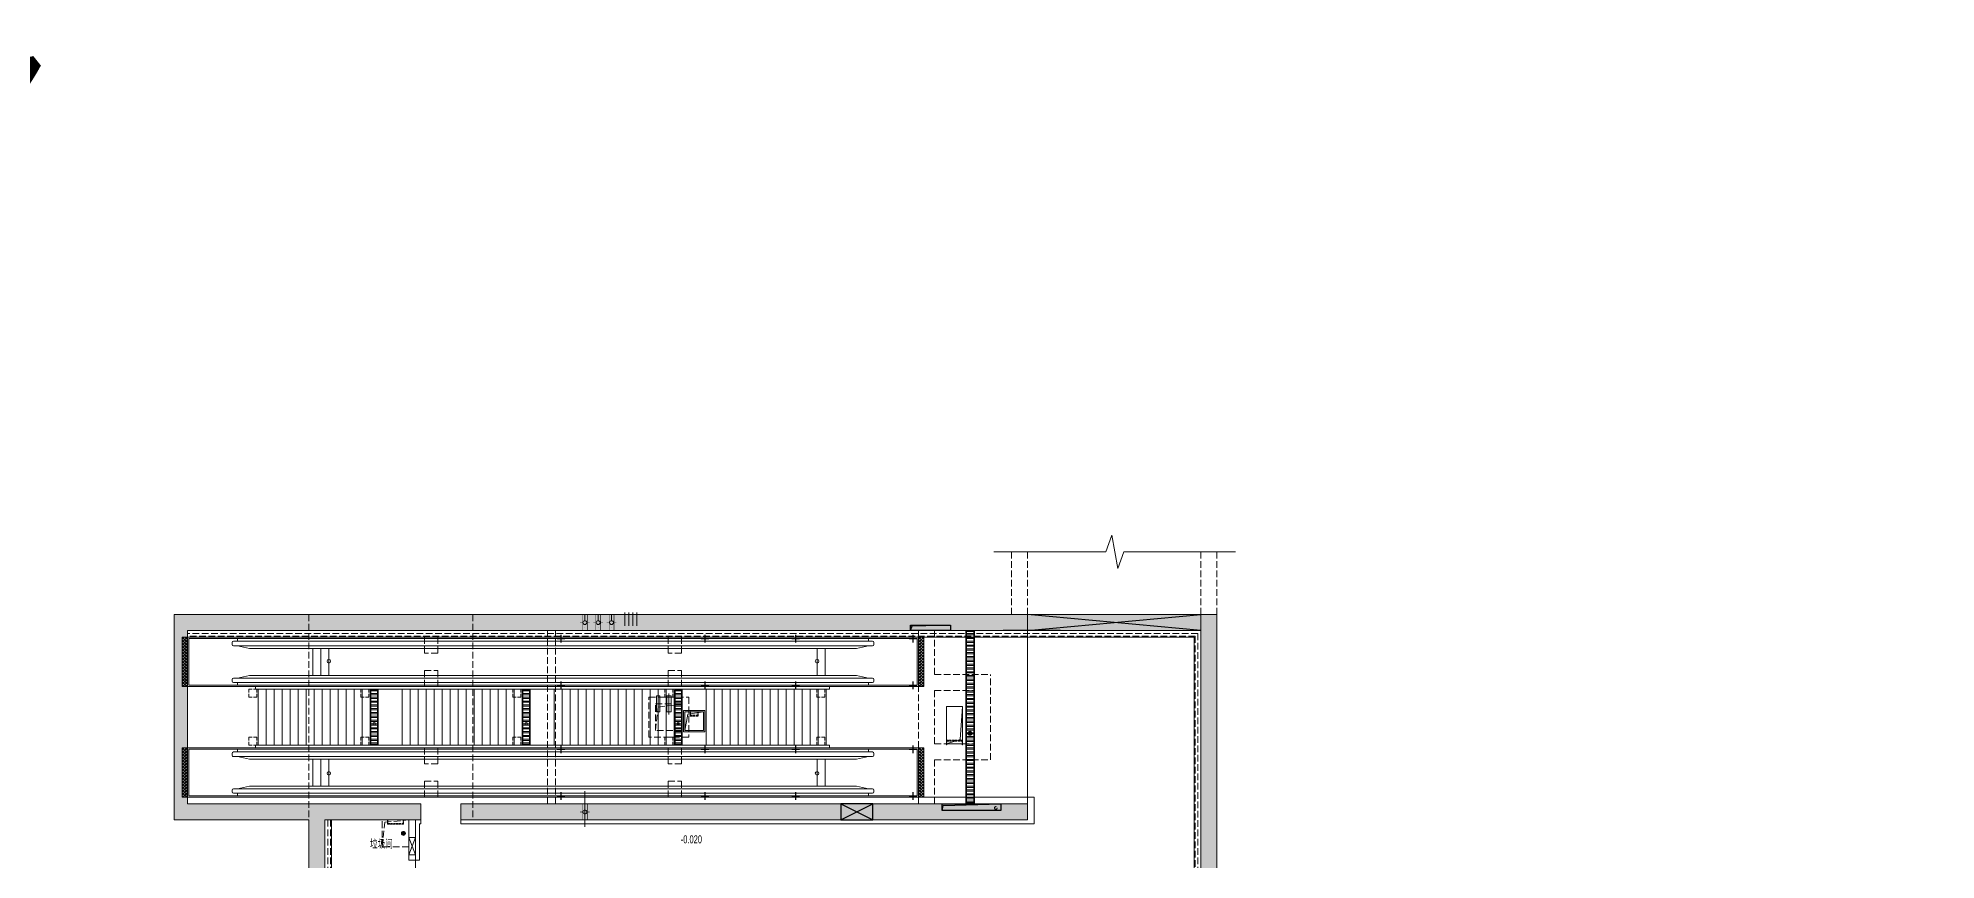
# Model space of a CAD drawing. Extents: x 4 to 13611208, y -605838 to 574722.
# Drawn here: x 13289792 to 13360960, y 215510 to 246317 of the extents above; entities that cross this region are included whole.
import ezdxf

# ---------------------------------------------------------------- set-up
doc = ezdxf.new("R2010")
doc.units = 0
doc.header["$LTSCALE"] = 1000
doc.header["$MEASUREMENT"] = 0
for name, pattern in [('123$0$HIDDEN', [0.375, 0.25, -0.125]), ('DASH', [0.35, 0.25, -0.1]), ('DIVIDE', [1.25, 0.5, -0.25, 0, -0.25, 0, -0.25]), ('DOTE', [2.42, 2, -0.2, 0.02, -0.2])]:
    doc.linetypes.add(name, pattern=pattern)
doc.layers.add('0标记', color=1, linetype='Continuous', plot=False)
for name, color, linetype, lineweight in [('1-给排水', 8, 'Continuous', 5), ('1-预埋件', 8, 'Continuous', 5), ('建筑底图', 8, 'Continuous', 13)]:
    doc.layers.add(name, color=color, linetype=linetype, lineweight=lineweight)
doc.styles.add('C', font='HZTXT_E', dxfattribs={"width": 0.7, "bigfont": 'HZTXT'})

# ---------------------------------------------------------------- blocks, each defined once
blk = doc.blocks.new('A$C454F5B3D')
at = {"layer": '1-给排水', "color": 8, "linetype": 'DASH', "ltscale": 0.3}
for p, q in [((-600, -139), (-600, 13)), ((-586, -127), (-586, 13)), ((-14, -127), (-14, 13)), ((0, -139), (0, 13)), ((-600, -139), (0, -139)), ((-586, -104), (-14, -104)), ((-586, -127), (-14, -127))]:
    blk.add_line(p, q, dxfattribs=at)
at = {"layer": '1-给排水', "color": 8, "linetype": 'DASH'}
for centre in [(-593, 21), (-7, 21)]:
    blk.add_circle(centre, 10.5, dxfattribs=at)
blk = doc.blocks.new('ymj')
at = {"layer": '1-预埋件', "const_width": 50}
for points in [[(742524, -214764), (742824, -214764)], [(742674, -214914), (742674, -214614)]]:
    blk.add_lwpolyline(points, dxfattribs=at)
blk = doc.blocks.new('$VALVE$00000547')
at = {"const_width": 15}
for points in [[(0, 75), (-250, 75), (-250, 150)], [(0, 75), (0, 150)], [(0, 75), (250, 75), (250, 150)], [(-250, -150), (-250, -75), (0, -75)], [(0, -150), (0, -75)], [(250, -150), (250, -75), (0, -75)]]:
    blk.add_lwpolyline(points, dxfattribs=at)
blk = doc.blocks.new('eresf')
at = {"color": 8, "linetype": 'DASH', "ltscale": 0.3}
for p, q in [((898125, 291228), (898125, 291381)), ((898125, 291228), (898725, 291228)), ((898139, 291241), (898139, 291381)), ((898139, 291263), (898711, 291263)), ((898139, 291241), (898711, 291241)), ((898711, 291241), (898711, 291381)), ((898725, 291228), (898725, 291381))]:
    blk.add_line(p, q, dxfattribs=at)
at = {"color": 8, "linetype": 'DASH'}
for centre in [(898132, 291388), (898718, 291389)]:
    blk.add_circle(centre, 10.5, dxfattribs=at)
blk = doc.blocks.new('$lvtry$00000171')
for p, q in [((-74, 11), (-11, 74)), ((-70, -27), (27, 70)), ((-53, -53), (53, 53)), ((-27, -70), (70, 27)), ((11, -74), (74, -11))]:
    blk.add_line(p, q)
blk.add_circle((0, 0), 75)
blk.add_point((0, 0))
blk = doc.blocks.new('_FZH')
blk.add_lwpolyline([(-0.5, -0.5), (0.5, -0.5), (0.5, 0.5), (-0.5, 0.5)], close=True)

msp = doc.modelspace()

# ---------------------------------------------------------------- hatches: boundary and pattern name
at = {"layer": '建筑底图'}
h = msp.add_hatch(dxfattribs=at)
h.set_pattern_fill('钢筋混凝土', color=8, scale=100, style=0)
h.set_pattern_definition([(45, (0.27, -129739.5), (-176.7766953, 176.7766953), []), (50, (0.27, -129739.5), (717.260183, -62.752135), [75, -825]), (355, (0.3, -129739.5), (-138.751334, 752.192134), [60, -660]), (100.4514, (60.04, -129744.7), (578.50938, 689.439542), [63.74019, -701.142112]), (46.1842, (0.3, -129539.5), (1067.24105, -165.519014), [112.5, -1237.5]), (96.6356, (89.2, -129553.3), (934.662706, 974.11787), [95.61029, -1051.713]), (351.1842, (0.3, -129539.5), (934.661945, 974.1186), [90, -990]), (21, (100.27, -129589.5), (596.907052, -402.61889), [75, -825]), (326, (100.3, -129589.5), (243.31533, 725.150045), [60, -660]), (71.4514, (150, -129623.04), (840.22263, 322.530497), [63.74019, -701.142112]), (37.5, (0.27, -129739.5), (12.1598553, 332.893854), [0, -652, 0, -670, 0, -662.5]), (7.5, (0.27, -129739.5), (263.069537, 394.411712), [0, -382, 0, -637, 0, -252.5]), (327.5, (-222.73, -129739.5), (533.822436, -22.554872), [0, -250, 0, -780, 0, -1035]), (317.5, (-322.73, -129739.5), (583.18617, 100.104982), [0, -325, 0, -518, 0, -735])])
h.paths.add_polyline_path([(13333997.4, 224709.5), (13294898.3, 224709.5), (13294898.3, 217009.5), (13299947.4, 217009.5), (13299947.4, 207109.5), (13319627.4, 207109.5), (13319627.4, 206729.5), (13320127.4, 206729.5), (13320127.4, 209209.5), (13325547.4, 209209.5), (13325547.4, 208709.5), (13326297.4, 208709.5), (13326297.4, 206729.5), (13326897.4, 206729.5), (13326897.4, 207229.5), (13326897.4, 209309.5), (13326147.4, 209309.5), (13326147.4, 213709.5), (13326897.4, 213709.5), (13326897.4, 214309.5), (13325547.4, 214309.5), (13325547.4, 209809.5), (13319627.4, 209809.5), (13319627.4, 207709.5), (13300547.4, 207709.5), (13300547.4, 217009.5), (13304147.4, 217009.5), (13304147.4, 217609.5), (13295398.3, 217609.5), (13295398.3, 224109.5), (13333397.4, 224109.5), (13333397.4, 213709.5), (13334147.4, 213709.5), (13334147.4, 209309.5), (13333397.4, 209309.5), (13333397.4, 206729.5), (13333697.4, 206729.5), (13333997.4, 206729.5), (13333997.4, 208709.5), (13334747.4, 208709.5), (13334747.4, 214309.5), (13333997.4, 214309.5)])
h.paths.add_polyline_path([(13326897.4, 217609.5), (13305647.4, 217609), (13305647.4, 217009.5), (13326897.4, 217009.5)], flags=17)
at = {"layer": '建筑底图', "lineweight": 0, "extrusion": (-6.46331e-06, 2.52909e-06, 1)}
h = msp.add_hatch(dxfattribs=at)
h.set_pattern_fill('ANSI37', color=256, scale=50, style=0)
h.set_pattern_definition([(44.9999996, (4858737.524, 219895.505), (-56.1266003, 56.1266012), []), (134.9999996, (4858737.524, 219895.505), (-56.1266012, -56.1266003), [])])
h.paths.add_polyline_path([(13295398.3, 223859.5), (13295198.3, 223859.5), (13295198.3, 222009.5), (13295398.3, 222009.5)])
h = msp.add_hatch(dxfattribs=at)
h.set_pattern_fill('ANSI37', color=256, scale=50, style=0)
h.set_pattern_definition([(44.9999996, (4831125.23, 219895.505), (-56.1266003, 56.1266012), []), (134.9999996, (4831125.23, 219895.505), (-56.1266012, -56.1266003), [])])
h.paths.add_polyline_path([(13323008.1, 223859.5), (13322808.1, 223859.5), (13322808.1, 222009.5), (13323008.1, 222009.5)])
at = {"layer": '建筑底图', "extrusion": (-6.46331e-06, 2.52909e-06, 1)}
h = msp.add_hatch(dxfattribs=at)
h.set_pattern_fill('ANSI32', color=256, scale=30, angle=315, style=0)
h.set_pattern_definition([(3e-07, (13832733.12, 520175.41), (-7e-07, 142.875), []), (3e-07, (13832780.74, 520127.79), (-7e-07, 142.875), [])])
h.paths.add_polyline_path([(13324877.7, 217639.5), (13324607.7, 217639.5), (13324607.7, 224079.5), (13324877.7, 224079.5)])
h = msp.add_hatch(dxfattribs=at)
h.set_pattern_fill('ANSI32', color=256, scale=30, angle=315, style=0)
h.set_pattern_definition([(3e-07, (13929072.5, 511075.77), (-7e-07, 142.875), []), (3e-07, (13929120.13, 511028.15), (-7e-07, 142.875), [])])
h.paths.add_polyline_path([(13302518.3, 221879.5), (13302278.3, 221879.5), (13302278.3, 219839.5), (13302518.3, 219839.5)])
h = msp.add_hatch(dxfattribs=at)
h.set_pattern_fill('ANSI32', color=256, scale=30, angle=315, style=0)
h.set_pattern_definition([(3e-07, (13923372.5, 511075.72), (-7e-07, 142.875), []), (3e-07, (13923420.13, 511028.1), (-7e-07, 142.875), [])])
h.paths.add_polyline_path([(13308218.3, 221879.5), (13307978.3, 221879.5), (13307978.3, 219839.5), (13308218.3, 219839.5)])
h = msp.add_hatch(dxfattribs=at)
h.set_pattern_fill('ANSI32', color=256, scale=30, angle=315, style=0)
h.set_pattern_definition([(3e-07, (13917832.49, 511075.72), (-7e-07, 142.875), []), (3e-07, (13917880.11, 511028.1), (-7e-07, 142.875), [])])
h.paths.add_polyline_path([(13313918.3, 221879.5), (13313678.3, 221879.5), (13313678.3, 219839.5), (13313918.3, 219839.5)])
at = {"layer": '建筑底图'}
h = msp.add_hatch(dxfattribs=at)
h.set_pattern_fill('ANSI31', color=256, scale=15, angle=10.180589, style=0)
h.set_pattern_definition([(55.1805893, (12832209.026, 444910.322), (-19.5490104, 13.5967404), [])])
edge = h.paths.add_edge_path()
edge.add_ellipse((13313798.3, 220609.5), major_axis=(0, 50), ratio=1, start_angle=0, end_angle=360)
at = {"layer": '建筑底图', "extrusion": (-6.46331e-06, 2.52909e-06, 1)}
h = msp.add_hatch(dxfattribs=at)
h.set_pattern_fill('ANSI31', color=256, scale=15, angle=10.180589, style=0)
h.set_pattern_definition([(235.1788687, (15227870.49, 453609.73), (39.0972041, -27.194655), [])])
edge = h.paths.add_edge_path()
edge.add_arc((13324742.1, 220259.6), 75, 349.82113, 709.82113, ccw=False)
at = {"layer": '建筑底图', "lineweight": 0, "extrusion": (-6.46331e-06, 2.52909e-06, 1)}
h = msp.add_hatch(dxfattribs=at)
h.set_pattern_fill('ANSI37', color=256, scale=50, style=0)
h.set_pattern_definition([(44.9999996, (4858737.52, 215745.504), (-56.1266003, 56.1266012), []), (134.9999996, (4858737.52, 215745.504), (-56.1266012, -56.1266003), [])])
h.paths.add_polyline_path([(13295398.3, 219709.5), (13295198.3, 219709.5), (13295198.3, 217859.5), (13295398.3, 217859.5)])
h = msp.add_hatch(dxfattribs=at)
h.set_pattern_fill('ANSI37', color=256, scale=50, style=0)
h.set_pattern_definition([(44.9999996, (4831125.23, 215745.505), (-56.1266003, 56.1266012), []), (134.9999996, (4831125.23, 215745.505), (-56.1266012, -56.1266003), [])])
h.paths.add_polyline_path([(13323008.1, 219709.5), (13322808.1, 219709.5), (13322808.1, 217859.5), (13323008.1, 217859.5)])

# ---------------------------------------------------------------- linework, layer by layer
at = {"layer": '建筑底图', "linetype": 'DASH'}
for p, q in [((13326297.3, 227060), (13326297.3, 224709.5)), ((13326897.3, 227060), (13326897.3, 224709.5)), ((13333397.3, 227060), (13333397.3, 224709.5)), ((13333997.3, 227060), (13333997.3, 224709.5)), ((13299947.4, 224709.5), (13299947.4, 217009.5)), ((13306097.4, 224709.5), (13306097.4, 217009.5)), ((13333287.4, 224001.5), (13295398.3, 224001.5)), ((13333187.4, 223901.5), (13295398.3, 223901.5)), ((13308898.3, 217609.5), (13308898.3, 224109.5)), ((13309198.3, 217609.5), (13309198.3, 224109.5)), ((13323407.4, 222459.5), (13323407.4, 224109.5)), ((13333187.4, 223901.5), (13333187.4, 214309.5)), ((13333287.4, 224001.5), (13333287.4, 214309.5)), ((13323407.4, 222459.5), (13325507.3, 222459.5)), ((13323407.4, 221859.5), (13324907.7, 221859.5)), ((13323407.4, 219859.5), (13324907.4, 219859.5)), ((13323407.4, 219259.5), (13325507.3, 219259.5))]:
    msp.add_line(p, q, dxfattribs=at)
at = {"layer": '建筑底图'}
for p, q in [((13333997.4, 224709.5), (13294898.3, 224709.5)), ((13294898.3, 224709.5), (13294898.3, 217009.5)), ((13333997.4, 214309.5), (13333997.4, 224709.5)), ((13295398.3, 224109.5), (13295398.3, 217609.5)), ((13295398.3, 224109.5), (13333397.4, 224109.5)), ((13333397.4, 224109.5), (13333397.4, 213709.5)), ((13298048.3, 221909.6), (13298048.3, 219809.5)), ((13298348.3, 221909.6), (13298348.3, 219809.5)), ((13298648.3, 221909.6), (13298648.3, 219809.5)), ((13298948.3, 221909.6), (13298948.3, 219809.5)), ((13299248.3, 221909.6), (13299248.3, 219809.5)), ((13299548.3, 221909.6), (13299548.3, 219809.5)), ((13299848.3, 221909.6), (13299848.3, 219809.5)), ((13300148.3, 221909.6), (13300148.3, 219809.5)), ((13300448.3, 221909.6), (13300448.3, 219809.5)), ((13300748.3, 221909.6), (13300748.3, 219809.5)), ((13301048.3, 221909.6), (13301048.3, 219809.5)), ((13301348.3, 221909.6), (13301348.3, 219809.5)), ((13301648.3, 221909.6), (13301648.3, 219809.5)), ((13301948.3, 221909.6), (13301948.3, 219809.5)), ((13302248.3, 221909.5), (13302248.3, 219809.5)), ((13303448.3, 221909.6), (13303448.3, 219809.5)), ((13303748.3, 221909.6), (13303748.3, 219809.5)), ((13304048.3, 221909.6), (13304048.3, 219809.5)), ((13304348.3, 221909.6), (13304348.3, 219809.5)), ((13304648.3, 221909.6), (13304648.3, 219809.5)), ((13304948.3, 221909.6), (13304948.3, 219809.5)), ((13305248.3, 221909.6), (13305248.3, 219809.5)), ((13305548.3, 221909.6), (13305548.3, 219809.5)), ((13305848.3, 221909.6), (13305848.3, 219809.5)), ((13306148.3, 221909.6), (13306148.3, 219809.5)), ((13306448.3, 221909.6), (13306448.3, 219809.5)), ((13306748.3, 221909.6), (13306748.3, 219809.5)), ((13307048.3, 221909.6), (13307048.3, 219809.5)), ((13307348.3, 221909.6), (13307348.3, 219809.5)), ((13307648.3, 221909.6), (13307648.3, 219809.5)), ((13307948.3, 221909.5), (13307948.3, 219809.5)), ((13309148.3, 221909.6), (13309148.3, 219809.5)), ((13309448.3, 221909.6), (13309448.3, 219809.5)), ((13309748.3, 221909.6), (13309748.3, 219809.5)), ((13310048.3, 221909.6), (13310048.3, 219809.5)), ((13310348.3, 221909.6), (13310348.3, 219809.5)), ((13310648.3, 221909.6), (13310648.3, 219809.5)), ((13310948.3, 221909.6), (13310948.3, 219809.5)), ((13311248.3, 221909.6), (13311248.3, 219809.5)), ((13311548.3, 221909.6), (13311548.3, 219809.5)), ((13311848.3, 221909.6), (13311848.3, 219809.5)), ((13312148.3, 221909.6), (13312148.3, 219809.5)), ((13312448.3, 221909.6), (13312448.3, 219809.5)), ((13312748.3, 221909.6), (13312748.3, 219809.5)), ((13313048.3, 221909.6), (13313048.3, 219809.5)), ((13313348.3, 221909.6), (13313348.3, 219809.5)), ((13313648.3, 221909.5), (13313648.3, 219809.5)), ((13314848.3, 221909.6), (13314848.3, 219809.5)), ((13315148.3, 221909.6), (13315148.3, 219809.5)), ((13315448.3, 221909.6), (13315448.3, 219809.5)), ((13315748.3, 221909.6), (13315748.3, 219809.5)), ((13316048.3, 221909.6), (13316048.3, 219809.5)), ((13316348.3, 221909.6), (13316348.3, 219809.5)), ((13316648.3, 221909.6), (13316648.3, 219809.5)), ((13316948.3, 221909.6), (13316948.3, 219809.5)), ((13317248.3, 221909.6), (13317248.3, 219809.5)), ((13317548.3, 221909.6), (13317548.3, 219809.5)), ((13317848.3, 221909.6), (13317848.3, 219809.5)), ((13318148.3, 221909.6), (13318148.3, 219809.5)), ((13318448.3, 221909.6), (13318448.3, 219809.5)), ((13318748.3, 221909.6), (13318748.3, 219809.5)), ((13319048.3, 221909.6), (13319048.3, 219809.5)), ((13319348.3, 221909.6), (13319348.3, 219809.5)), ((13295398.3, 217609.5), (13304147.4, 217609.5)), ((13304147.4, 217609.5), (13304147.4, 217009.5)), ((13305647.4, 217609.5), (13305647.4, 217009.5)), ((13326897.4, 217609.5), (13305647.4, 217609)), ((13305647.4, 217609), (13305647.4, 217609.5)), ((13326897.4, 217009.5), (13326897.4, 217609.5)), ((13294898.3, 217009.5), (13299947.4, 217009.5)), ((13299947.4, 217009.5), (13299947.4, 207109.5)), ((13304147.4, 217009.5), (13300547.4, 217009.5)), ((13300547.4, 217009.5), (13300547.4, 207709.5)), ((13303697.4, 217009.5), (13303697.4, 216906.8)), ((13303697.4, 215709.5), (13303697.4, 217009.5)), ((13303697.4, 217009.5), (13303947.4, 217009.5)), ((13303947.4, 215709.5), (13303947.4, 217009.5)), ((13305647.4, 217009.5), (13326897.4, 217009.5)), ((13303947.4, 214509.5), (13303947.4, 215509.5))]:
    msp.add_line(p, q, dxfattribs=at)
at = {"layer": '建筑底图', "linetype": 'DIVIDE', "ltscale": 0.5}
for p, q in [((13310298.3, 224709.5), (13310298.3, 224109.5)), ((13310798.3, 224709.5), (13310798.3, 224109.5)), ((13311298.3, 224709.5), (13311298.3, 224109.5))]:
    msp.add_line(p, q, dxfattribs=at)
at = {"layer": '建筑底图', "lineweight": 30}
for p, q in [((13326897.4, 224109.5), (13333397.4, 224709.5)), ((13333397.4, 224109.5), (13326897.4, 224709.5)), ((13319897.4, 217009.5), (13321097.4, 217609.5)), ((13319897.4, 217609.5), (13321097.4, 217009.5))]:
    msp.add_line(p, q, dxfattribs=at)
at = {"layer": '建筑底图', "lineweight": 0, "extrusion": (-6.46331e-06, 2.52909e-06, 1)}
for p, q in [((13295398.3, 224109.5), (13310804.6, 224109.5)), ((13295398.3, 223859.5), (13310804.6, 223859.5)), ((13295448.3, 223809.5), (13295448.3, 222059.5)), ((13295448.3, 223809.5), (13310804.6, 223809.5)), ((13297068.3, 223589.5), (13297068.3, 223659.5)), ((13310804.6, 223709.5), (13297118.3, 223709.5)), ((13310804.6, 223539.5), (13297118.3, 223539.5)), ((13297278.9, 223809.5), (13297278.9, 223709.5)), ((13297722.7, 223439.5), (13297278.9, 223539.5)), ((13310804.6, 223859.5), (13322807.4, 223859.5)), ((13322757.4, 223809.5), (13310804.6, 223809.5)), ((13321088.9, 223709.5), (13310804.6, 223709.5)), ((13310804.6, 223539.5), (13321088.9, 223539.5)), ((13320484.6, 223439.5), (13320928.3, 223539.5)), ((13320928.3, 223709.5), (13320928.3, 223809.5)), ((13321138.9, 223589.5), (13321138.9, 223659.5)), ((13322757.4, 222059.5), (13322757.4, 223809.5)), ((13322807.4, 222009.5), (13322807.4, 223859.5)), ((13310804.6, 223439.5), (13297722.7, 223439.5)), ((13300098.3, 223439.5), (13300098.3, 222429.5)), ((13300398.3, 223439.5), (13300398.3, 222429.5)), ((13300698.3, 223439.5), (13300698.3, 222429.5)), ((13320484.6, 223439.5), (13310804.6, 223439.5)), ((13319007.4, 222429.5), (13319007.4, 223439.5)), ((13319007.4, 222429.5), (13319007.4, 223439.5)), ((13319007.4, 222429.5), (13319007.4, 223439.5)), ((13319307.4, 222429.5), (13319307.4, 223439.5)), ((13310804.6, 222059.5), (13295448.3, 222059.5)), ((13297068.3, 222279.5), (13297068.3, 222209.5)), ((13310804.6, 222329.5), (13297118.3, 222329.5)), ((13310804.6, 222159.5), (13297118.3, 222159.5)), ((13297722.7, 222429.5), (13297278.9, 222329.5)), ((13297278.9, 222059.5), (13297278.9, 222159.5)), ((13310804.6, 222429.5), (13297722.7, 222429.5)), ((13310804.6, 222429.5), (13320484.6, 222429.5)), ((13310804.6, 222329.5), (13321088.9, 222329.5)), ((13321088.9, 222159.5), (13310804.6, 222159.5)), ((13322757.4, 222059.5), (13310804.6, 222059.5)), ((13320484.6, 222429.5), (13320928.3, 222329.5)), ((13320928.3, 222059.5), (13320928.3, 222159.5)), ((13321138.9, 222279.5), (13321138.9, 222209.5)), ((13295398.3, 222009.5), (13310804.6, 222009.8)), ((13297948.3, 221909.6), (13297948.3, 222009.6)), ((13297948.3, 221909.5), (13319467.1, 221909.5)), ((13322807.4, 222009.5), (13310804.6, 222009.5)), ((13319467.1, 222009.5), (13319467.1, 221909.5)), ((13295398.3, 219709.5), (13310804.6, 219709.2)), ((13295398.3, 217909.5), (13295398.3, 219659.5)), ((13295448.3, 217909.5), (13295448.3, 219659.5)), ((13310804.6, 219659.5), (13295448.3, 219659.5)), ((13297068.3, 219439.5), (13297068.3, 219509.5)), ((13310804.6, 219559.5), (13297118.3, 219559.5)), ((13310804.6, 219389.5), (13297118.3, 219389.5)), ((13297278.9, 219659.5), (13297278.9, 219559.5)), ((13297722.7, 219289.5), (13297278.9, 219389.5)), ((13310804.6, 219289.5), (13297722.7, 219289.5)), ((13297948.3, 219709.5), (13297948.3, 219809.5)), ((13297948.3, 219809.5), (13319467.1, 219809.5)), ((13300098.3, 218279.5), (13300098.3, 219289.5)), ((13300398.3, 218279.5), (13300398.3, 219289.5)), ((13300698.3, 218279.5), (13300698.3, 219289.5)), ((13322807.4, 219709.5), (13310804.6, 219709.5)), ((13322757.4, 219659.5), (13310804.6, 219659.5)), ((13321088.9, 219559.5), (13310804.6, 219559.5)), ((13310804.6, 219389.5), (13321088.9, 219389.5)), ((13310804.6, 219289.5), (13320484.6, 219289.5)), ((13319007.4, 219289.5), (13319007.4, 218279.5)), ((13319307.4, 219289.5), (13319307.4, 218279.5)), ((13319467.1, 219709.5), (13319467.1, 219809.5)), ((13320484.6, 219289.5), (13320928.3, 219389.5)), ((13320928.3, 219659.5), (13320928.3, 219559.5)), ((13321138.9, 219439.5), (13321138.9, 219509.5)), ((13322757.4, 219659.5), (13322757.4, 217909.5)), ((13322807.4, 219709.5), (13322807.4, 217859.5)), ((13295398.3, 217859.5), (13322807.4, 217859.5)), ((13295448.3, 217909.5), (13310804.6, 217909.5)), ((13297068.3, 218129.5), (13297068.3, 218059.5)), ((13310804.6, 218179.5), (13297118.3, 218179.5)), ((13310804.6, 218009.5), (13297118.3, 218009.5)), ((13297722.7, 218279.5), (13297278.9, 218179.5)), ((13297278.9, 217909.5), (13297278.9, 218009.5)), ((13310804.6, 218279.5), (13297722.7, 218279.5)), ((13320484.6, 218279.5), (13310804.6, 218279.5)), ((13310804.6, 218179.5), (13321088.9, 218179.5)), ((13321088.9, 218009.5), (13310804.6, 218009.5)), ((13322757.4, 217909.5), (13310804.6, 217909.5)), ((13320484.6, 218279.5), (13320928.3, 218179.5)), ((13320928.3, 218009.5), (13320928.3, 217909.5)), ((13321138.9, 218129.5), (13321138.9, 218059.5))]:
    msp.add_line(p, q, dxfattribs=at)
at = {"layer": '建筑底图', "ltscale": 3}
for p, q in [((13333147.4, 223859.5), (13295398.3, 223859.5)), ((13333147.4, 223861.5), (13333147.4, 204309.5)), ((13327147.4, 217859.5), (13295398.3, 217859.5)), ((13327147.4, 216859.5), (13327147.4, 217861.5))]:
    msp.add_line(p, q, dxfattribs=at)
at = {"layer": '建筑底图', "extrusion": (-6.46331e-06, 2.52909e-06, 1)}
for p, q in [((13305204.5, 223859.5), (13304144.1, 223859.5)), ((13324577.7, 224109.5), (13324577.7, 217609.5)), ((13324577.7, 224109.5), (13324577.7, 217609.5)), ((13326897.4, 224109.5), (13326897.4, 217609.5)), ((13308248.3, 220609.5), (13307948.3, 220609.6)), ((13313948.3, 220609.5), (13313648.3, 220609.6)), ((13307120, 218279.5), (13315068, 218279.5))]:
    msp.add_line(p, q, dxfattribs=at)
at = {"layer": '建筑底图', "linetype": 'DASH', "extrusion": (-6.46331e-06, 2.52909e-06, 1)}
for p, q in [((13322807.3, 217609.5), (13322807.4, 224109.5)), ((13325507.3, 219259.5), (13325507.3, 222459.5)), ((13323407.4, 219859.5), (13323407.4, 221859.5)), ((13324907.4, 219859.5), (13324907.7, 221859.5)), ((13323407.3, 217609.5), (13323407.4, 219259.5))]:
    msp.add_line(p, q, dxfattribs=at)
at = {"layer": '建筑底图', "lineweight": -3}
msp.add_line((13328136.4, 224109.5), (13325984.3, 224109.5), dxfattribs=at)
at = {"layer": '建筑底图', "ltscale": 0.3}
for p, q in [((13313048.3, 220966.5), (13313048.3, 221752.5)), ((13313448.3, 220966.5), (13313448.3, 221752.5))]:
    msp.add_line(p, q, dxfattribs=at)
at = {"layer": '建筑底图', "linetype": 'DASH', "ltscale": 0.3, "extrusion": (-6.46331e-06, 2.52909e-06, 1)}
for p, q in [((13314244.3, 220899.7), (13314244.3, 221051.9)), ((13314244.3, 220899.7), (13314552.3, 220899.7)), ((13314258.3, 220912), (13314258.3, 221051.9)), ((13314258.3, 220934.7), (13314538.3, 220934.7)), ((13314258.3, 220912), (13314538.3, 220912)), ((13314538.3, 220912), (13314538.3, 221051.9)), ((13314552.3, 220899.7), (13314552.3, 221051.9))]:
    msp.add_line(p, q, dxfattribs=at)
at = {"layer": '建筑底图', "linetype": 'DOTE', "ltscale": 3}
msp.add_line((13310298.3, 218089.6), (13310298.3, 216757.1), dxfattribs=at)
at = {"layer": '建筑底图'}
for points in [[(13325635.1, 227060), (13329827.4, 227060), (13330056.7, 227690), (13330278.9, 226430), (13330502.4, 227060), (13334694.7, 227060)], [(13303697.4, 215709.5), (13303947.4, 216359.3)]]:
    msp.add_lwpolyline(points, dxfattribs=at)
at = {"layer": '建筑底图', "color": 8}
msp.add_lwpolyline([(13421797.4, 205259.5), (13333997.4, 205259.5), (13333997.4, 208709.5), (13334747.4, 208709.5), (13334747.4, 214309.5), (13333997.4, 214309.5), (13333997.4, 224709.5), (13294898.3, 224709.5), (13294898.3, 217009.5), (13299947.4, 217009.5), (13299947.4, 207109.5), (13319627.4, 207109.5), (13319627.4, 205259.5), (13311597.4, 205259.5), (13311597.4, 205909.5), (13271047.4, 205909.5), (13271047.4, 223959.5), (13237197.4, 223959.5), (13237197.4, 205909.5), (13207597.4, 205909.5), (13207597.4, 207459.5), (13192397.4, 207459.5), (13192397.4, 223759.5), (13165097.4, 223759.5)], dxfattribs=at)
at = {"layer": '建筑底图', "linetype": 'DIVIDE'}
for points in [[(13311798.3, 224784.5), (13311798.3, 223992.5)], [(13311948.3, 224784.5), (13311948.3, 223992.5)], [(13312098.3, 224784.5), (13312098.3, 223992.5)], [(13312248.3, 224784.5), (13312248.3, 223992.5)]]:
    msp.add_lwpolyline(points, dxfattribs=at)
at = {"layer": '建筑底图', "lineweight": 30}
for points in [[(13322507.4, 224309.5), (13324007.4, 224309.5), (13324007.4, 224109.5), (13322507.4, 224109.5)], [(13321097.4, 217609.5), (13319897.4, 217609.5), (13319897.4, 217009.5), (13321097.4, 217009.5)], [(13325897.4, 217359.5), (13323697.4, 217359.5), (13323697.4, 217609.5), (13325897.4, 217609.5)]]:
    msp.add_lwpolyline(points, close=True, dxfattribs=at)
for points in [[(13322507.4, 224109.5), (13322565.9, 224282.7), (13323606, 224309.5)], [(13323697.4, 217359.5), (13323736, 217557.9), (13325897.4, 217609.5)]]:
    msp.add_lwpolyline(points, dxfattribs=at)
at = {"layer": '建筑底图'}
msp.add_lwpolyline([(13326897.4, 224709.5), (13326897.4, 224109.5), (13333397.4, 224109.5), (13333397.4, 224709.5)], close=True, dxfattribs=at)
at = {"layer": '建筑底图', "extrusion": (-6.46331e-06, 2.52909e-06, 1)}
for points, elevation in [([(13295398.3, 223859.5), (13295198.3, 223859.5), (13295198.3, 222009.5), (13295398.3, 222009.5)], -85.4), ([(13323007.4, 223859.5), (13322807.4, 223859.5), (13322807.4, 222009.5), (13323007.4, 222009.5)], -85.4), ([(13324877.7, 217639.5), (13324607.7, 217639.5), (13324607.7, 224079.5), (13324877.7, 224079.5)], -85.4), ([(13324877.7, 217639.5), (13324607.7, 217639.5), (13324607.7, 224079.5), (13324877.7, 224079.5)], -85.4), ([(13302548.3, 221909.5), (13302248.3, 221909.5), (13302248.3, 219809.5), (13302548.3, 219809.5)], -85.4), ([(13302518.3, 221879.5), (13302278.3, 221879.5), (13302278.3, 219839.5), (13302518.3, 219839.5)], -85.4), ([(13308248.3, 221909.5), (13307948.3, 221909.5), (13307948.3, 219809.5), (13308248.3, 219809.5)], -85.5), ([(13308218.3, 221879.5), (13307978.3, 221879.5), (13307978.3, 219839.5), (13308218.3, 219839.5)], -85.5), ([(13313948.3, 221909.5), (13313648.3, 221909.5), (13313648.3, 219809.5), (13313948.3, 219809.5)], -85.5), ([(13313918.3, 221879.5), (13313678.3, 221879.5), (13313678.3, 219839.5), (13313918.3, 219839.5)], -85.5), ([(13295398.3, 219709.5), (13295198.3, 219709.5), (13295198.3, 217859.5), (13295398.3, 217859.5)], -85.4), ([(13323007.4, 219709.5), (13322807.4, 219709.5), (13322807.4, 217859.5), (13323007.4, 217859.5)], -85.4)]:
    msp.add_lwpolyline(points, close=True, dxfattribs=dict(at, elevation=elevation))
at = {"layer": '建筑底图', "linetype": 'DASH'}
for points in [[(13304284.6, 223859.5), (13304784.6, 223859.5), (13304784.6, 223259.5), (13304284.6, 223259.5)], [(13313421, 223859.5), (13313921, 223859.5), (13313921, 223259.5), (13313421, 223259.5)], [(13304284.6, 222609.5), (13304784.6, 222609.5), (13304784.6, 222009.5), (13304284.6, 222009.5)], [(13313421, 222609.5), (13313921, 222609.5), (13313921, 222009.5), (13313421, 222009.5)], [(13312698.3, 221609.5), (13314198.3, 221609.5), (13314198.3, 220109.5), (13312698.3, 220109.5)], [(13312948.3, 221359.5), (13313948.3, 221359.5), (13313948.3, 220359.5), (13312948.3, 220359.5)], [(13304284.6, 219709.5), (13304784.6, 219709.5), (13304784.6, 219109.5), (13304284.6, 219109.5)], [(13313421, 219709.5), (13313921, 219709.5), (13313921, 219109.5), (13313421, 219109.5)], [(13304284.6, 218459.5), (13304784.6, 218459.5), (13304784.6, 217859.5), (13304284.6, 217859.5)], [(13313421, 218459.5), (13313921, 218459.5), (13313921, 217859.5), (13313421, 217859.5)]]:
    msp.add_lwpolyline(points, close=True, dxfattribs=at)
at = {"layer": '建筑底图', "extrusion": (-6.46331e-06, 2.52909e-06, 1), "elevation": -85.4}
msp.add_lwpolyline([(13324907.7, 217609.5), (13324577.7, 217609.5), (13324577.7, 224109.5), (13324907.7, 224109.5), (13324907.7, 217609.5)], dxfattribs=at)
msp.add_lwpolyline([(13324907.7, 217609.5), (13324577.7, 217609.5), (13324577.7, 224109.5), (13324907.7, 224109.5), (13324907.7, 217609.5)], dxfattribs=at)
at = {"layer": '建筑底图', "linetype": 'DASH', "ltscale": 0.5}
for points in [[(13297698.3, 221909.5), (13297998.3, 221909.5), (13297998.3, 221609.5), (13297698.3, 221609.5)], [(13301898.3, 221909.5), (13302198.3, 221909.5), (13302198.3, 221609.5), (13301898.3, 221609.5)], [(13307598.3, 221909.5), (13307898.3, 221909.5), (13307898.3, 221609.5), (13307598.3, 221609.5)], [(13313298.3, 221909.5), (13313598.3, 221909.5), (13313598.3, 221609.5), (13313298.3, 221609.5)], [(13318998.3, 221909.5), (13319298.3, 221909.5), (13319298.3, 221609.5), (13318998.3, 221609.5)], [(13297698.3, 219809.5), (13297998.3, 219809.5), (13297998.3, 220109.5), (13297698.3, 220109.5)], [(13301898.3, 219809.5), (13302198.3, 219809.5), (13302198.3, 220109.5), (13301898.3, 220109.5)], [(13307598.3, 219809.5), (13307898.3, 219809.5), (13307898.3, 220109.5), (13307598.3, 220109.5)], [(13313298.3, 219809.5), (13313598.3, 219809.5), (13313598.3, 220109.5), (13313298.3, 220109.5)], [(13318998.3, 219809.5), (13319298.3, 219809.5), (13319298.3, 220109.5), (13318998.3, 220109.5)]]:
    msp.add_lwpolyline(points, close=True, dxfattribs=at)
at = {"layer": '建筑底图', "linetype": 'DASH'}
for points in [[(13312948.3, 220359.5), (13313045, 221238), (13313948.3, 221359.5)], [(13300657.4, 217009.5), (13300657.4, 207819.5), (13319627.4, 207819.5)], [(13300757.4, 217009.5), (13300757.4, 207919.5), (13319627.4, 207919.5)], [(13302697.4, 216009.5), (13302697.4, 217009.5), (13303697.4, 217009.5), (13303697.4, 216009.5), (13302697.4, 216009.5)], [(13302697.4, 216009.5), (13302792.6, 216923.8), (13303697.4, 217009.5)]]:
    msp.add_lwpolyline(points, dxfattribs=at)
at = {"layer": '建筑底图', "ltscale": 2}
for points in [[(13313108.3, 221661), (13312988.3, 221661), (13312988.3, 221061), (13313108.3, 221061)], [(13313528.3, 221661), (13313368.3, 221661), (13313368.3, 221061), (13313528.3, 221061)]]:
    msp.add_lwpolyline(points, close=True, dxfattribs=at)
at = {"layer": '建筑底图', "ltscale": 0.5}
msp.add_lwpolyline([(13313998.3, 221109.8), (13314798.3, 221109.8), (13314798.3, 220309.8), (13313998.3, 220309.8)], close=True, dxfattribs=at)
for points in [[(13314048.3, 221059.8), (13314748.3, 221059.8), (13314748.3, 220359.8), (13314048.3, 220359.8), (13314048.3, 221059.8)], [(13314048.3, 220359.8), (13314161.2, 220981.7), (13314748.3, 221059.8)]]:
    msp.add_lwpolyline(points, dxfattribs=at)
at = {"layer": '建筑底图', "extrusion": (-6.46331e-06, -2.52909e-06, 1), "elevation": -86.5}
for points in [[(13323857.3, 219859.5), (13323857.3, 221259.5), (13324457.3, 221259.5), (13324457.3, 219859.5)], [(13324457.3, 221259.5), (13324457.3, 219859.5), (13323857.3, 219859.5), (13323857.3, 221259.5)]]:
    msp.add_lwpolyline(points, close=True, dxfattribs=at)
at = {"layer": '建筑底图', "extrusion": (-6.46331e-06, -2.52909e-06, 1)}
msp.add_lwpolyline([(13324457.3, 221259.5), (13324364, 220022.4), (13323857.3, 219859.5), (13324457.3, 219859.5)], close=True, dxfattribs=at)
at = {"layer": '建筑底图', "ltscale": 3}
for points in [[(13300797.4, 217009.5), (13300797.4, 207959.5), (13319627.4, 207959.5)], [(13303947.4, 215509.5), (13304097.4, 215509.5), (13304097.4, 216859.5), (13304147.4, 216859.5), (13304147.4, 217009.5)], [(13305647.4, 217009.5), (13305647.4, 216859.5), (13327147.4, 216859.5)]]:
    msp.add_lwpolyline(points, dxfattribs=at)
at = {"layer": '建筑底图', "elevation": 3500}
msp.add_lwpolyline([(13303947.4, 216359.3), (13303947.4, 215709.3), (13303697.4, 215709.3), (13303697.4, 216359.3)], close=True, dxfattribs=at)
msp.add_lwpolyline([(13303697.4, 216359.3), (13303947.4, 215709.5)], dxfattribs=at)
at = {"layer": '建筑底图', "linetype": '123$0$HIDDEN'}
msp.add_circle((13325707.3, 217459.5), 50, dxfattribs=at)
at = {"layer": '建筑底图', "ltscale": 2}
for centre in [(13310298.3, 224409.5), (13310798.3, 224409.5), (13311298.3, 224409.5), (13310298.3, 217309.5)]:
    msp.add_ellipse(centre, major_axis=(0, 75), ratio=1, start_param=-1.5707963, end_param=4.712389, dxfattribs=at)
at = {"layer": '建筑底图', "lineweight": 0}
for centre, major_axis, start_param, end_param in [((13297118.3, 223659.5), (0, 50), 0, 1.5707963), ((13297118.3, 223589.5), (0, 50), 1.5707963, 3.1415927), ((13321088.9, 223659.5), (0, 50), -1.5707963, 0), ((13321088.9, 223589.5), (0, 50), 3.1415927, 4.712389), ((13300698.3, 222959.5), (0, 68.2), -1.5707963, 4.712389), ((13319007.4, 222959.5), (0, 68.2), -1.5707963, 4.712389), ((13297118.3, 222279.5), (0, 50), 0, 1.5707963), ((13297118.3, 222209.5), (0, 50), 1.5707963, 3.1415926), ((13321088.9, 222279.5), (0, 50), -1.5707963, 0), ((13321088.9, 222209.5), (0, 50), 3.1415927, 4.712389), ((13297118.3, 219509.5), (0, 50), 0, 1.5707963), ((13297118.3, 219439.5), (0, 50), 1.5707963, 3.1415927), ((13321088.9, 219509.5), (0, 50), -1.5707963, 0), ((13321088.9, 219439.5), (0, 50), 3.1415926, 4.7123889), ((13300698.3, 218759.5), (0, 68.2), -1.5707963, 4.712389), ((13319007.4, 218759.5), (0, 68.2), -1.5707963, 4.712389), ((13297118.3, 218129.5), (0, 50), 0, 1.5707963), ((13297118.3, 218059.5), (0, 50), 1.5707963, 3.1415926), ((13321088.9, 218129.5), (0, 50), -1.5707963, 0), ((13321088.9, 218059.5), (0, 50), 3.1415926, 4.7123889)]:
    msp.add_ellipse(centre, major_axis=major_axis, ratio=1, start_param=start_param, end_param=end_param, dxfattribs=at)
at = {"layer": '建筑底图'}
for centre in [(13302398.3, 220609.5), (13308098.3, 220609.5), (13313798.3, 220609.5)]:
    msp.add_ellipse(centre, major_axis=(0, 50), ratio=1, start_param=-1.5707963, end_param=4.712389, dxfattribs=at)
at = {"layer": '建筑底图', "linetype": 'DASH'}
for centre in [(13314252.5, 221059.8), (13314546.5, 221059.8)]:
    msp.add_ellipse(centre, major_axis=(0, 10.5), ratio=1, start_param=-1.5707963, end_param=4.712389, dxfattribs=at)
at = {"layer": '建筑底图', "ltscale": 4}
msp.add_ellipse((13324742.1, 220259.6), major_axis=(0, 75), ratio=1, start_param=-1.5707963, end_param=4.712389, dxfattribs=at)

# ---------------------------------------------------------------- block references
at = {"layer": '建筑底图', "ltscale": 2, "extrusion": (-6.46331e-06, 2.52909e-06, 1), "xscale": -1.200000000000005, "yscale": 1.200000000000005, "zscale": 1.2, "rotation": 269.9999995715671}
for p in [(13310298.3, 224409.5, -32.8), (13310798.3, 224409.5, -32.8), (13311298.3, 224409.5, -32.8), (13310298.3, 217309.5, -32.8)]:
    msp.add_blockref('$VALVE$00000547', p, dxfattribs=at)
at = {"layer": '建筑底图'}
for name, p in [('ymj', (12566724.5, 438573.3)), ('ymj', (12572124.5, 438573.3)), ('ymj', (12575533.5, 438573.3)), ('ymj', (12579933.5, 438573.3)), ('ymj', (12566724.5, 436823.3)), ('ymj', (12572124.5, 436823.3)), ('ymj', (12575533.5, 436823.3)), ('ymj', (12579933.5, 436823.3)), ('ymj', (12566724.5, 434423.3)), ('ymj', (12572124.5, 434423.3)), ('ymj', (12575533.5, 434423.3)), ('ymj', (12579933.5, 434423.3)), ('ymj', (12566724.5, 432673.3)), ('ymj', (12572124.5, 432673.3)), ('ymj', (12575533.5, 432673.3)), ('ymj', (12579933.5, 432673.3)), ('eresf', (12404768.8, -74379))]:
    msp.add_blockref(name, p, dxfattribs=at)
at = {"layer": '建筑底图', "lineweight": -3, "extrusion": (-6.46331e-06, -2.52909e-06, 1), "xscale": -1, "rotation": 180}
msp.add_blockref('A$C454F5B3D', (13324457.3, 219859.5, -29.5), dxfattribs=at)
at = {"layer": '建筑底图', "rotation": 180}
msp.add_blockref('$lvtry$00000171', (13303497.4, 216509.5), dxfattribs=at)
at = {"layer": '建筑底图', "xscale": 200, "yscale": 250, "zscale": 250, "rotation": 90}
msp.add_blockref('_FZH', (13303822.4, 215609.5), dxfattribs=at)

# ---------------------------------------------------------------- texts
at = {"layer": '0标记', "style": 'C', "width": 0.7}
msp.add_text('A6编号改了', height=7000, dxfattribs=at).set_placement((13262812.1, 238538.4))
at = {"layer": '建筑底图', "style": 'C', "width": 0.7}
for s, p in [('-0.020', (13313894, 216135.5)), ('垃圾间', (13302244.3, 215939.7))]:
    msp.add_text(s, height=300, dxfattribs=at).set_placement(p)

doc.saveas('drawing.dxf')
